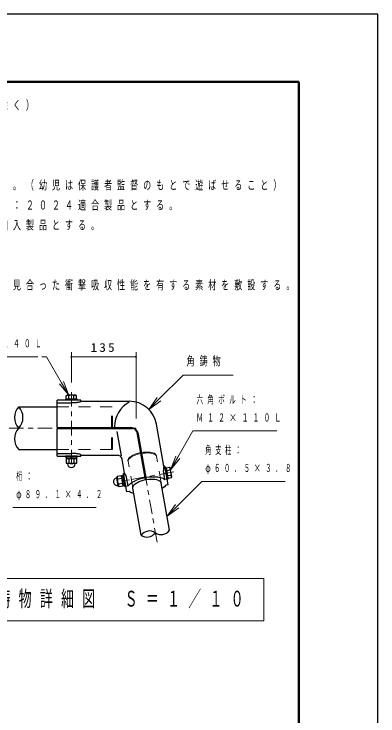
# Model space of a CAD drawing. Units: millimetres on the paper, with parts at other scales. Extents: x 200 to 618, y 141 to 438.
# Drawn here: x 542.3 to 618.3, y 291.9 to 438.2 of the extents above; entities that cross this region are included whole.
import ezdxf

# ---------------------------------------------------------------- set-up
doc = ezdxf.new("R2010")
doc.units = ezdxf.units.MM
doc.linetypes.add('USER1', pattern=[4.5, 2.5, -2])
doc.linetypes.add('USER2', pattern=[6, 3, -1, 1, -1])
for name, color, linetype, lineweight in [('A3図枠', 140, 'Continuous', 50), ('線', 2, 'Continuous', 25), ('補助', 2, 'Continuous', 13)]:
    doc.layers.add(name, color=color, linetype=linetype, lineweight=lineweight)
doc.styles.add('ＭＳ ゴシック', font='')
doc.styles.get('ＭＳ ゴシック').set_extended_font_data('MS Gothic')

# ---------------------------------------------------------------- blocks, each defined once
blk = doc.blocks.new('dimension_origin')
at = {"color": 0, "linetype": 'Continuous', "lineweight": -2}
blk.add_circle((0, 0), 1.25, dxfattribs=at)

msp = doc.modelspace()

# ---------------------------------------------------------------- linework, layer by layer
at = {"layer": 'A3図枠', "color": 7}
for p, q in [((601.829, 424.092), (216.829, 424.092)), ((601.829, 157.092), (601.829, 424.092))]:
    msp.add_line(p, q, dxfattribs=at)
at = {"layer": '線'}
for p, q in [((553.198, 358.63), (553.395, 358.744)), ((553.198, 357.944), (553.198, 358.63)), ((555.195, 358.744), (553.395, 358.744)), ((553.746, 357.944), (553.746, 358.63)), ((554.843, 357.944), (554.843, 358.63)), ((555.391, 358.63), (555.195, 358.744)), ((555.391, 357.944), (555.391, 358.63)), ((555.495, 357.944), (553.095, 357.944)), ((553.095, 357.944), (553.095, 357.694)), ((555.495, 357.694), (553.095, 357.694)), ((555.391, 357.944), (553.198, 357.944)), ((555.495, 357.694), (555.495, 357.944)), ((551.295, 357.115), (554.295, 357.115)), ((551.295, 351.969), (566.683, 351.969)), ((551.295, 351.759), (567.062, 351.759)), ((564.762, 346.097), (563.862, 351.197)), ((569.773, 341.141), (568.047, 350.932)), ((569.97, 341.176), (568.308, 350.605)), ((551.295, 346.613), (554.295, 346.613)), ((555.495, 346.034), (553.095, 346.034)), ((553.095, 346.034), (553.095, 345.784)), ((555.495, 345.784), (553.095, 345.784)), ((555.391, 345.484), (553.198, 345.484)), ((553.198, 345.484), (553.198, 344.597)), ((555.37, 345.784), (553.22, 345.784)), ((553.22, 345.784), (553.22, 345.484)), ((555.37, 345.484), (553.22, 345.484)), ((553.746, 345.484), (553.746, 344.597)), ((554.197, 345.484), (554.278, 345.784)), ((554.311, 345.484), (554.392, 345.784)), ((554.843, 345.484), (554.843, 344.597)), ((555.37, 345.784), (555.37, 345.484)), ((555.391, 345.484), (555.391, 344.597)), ((555.495, 345.784), (555.495, 346.034)), ((553.198, 344.597), (553.395, 344.484)), ((555.195, 344.484), (553.395, 344.484)), ((553.495, 344.434), (553.495, 344.484)), ((555.095, 344.434), (555.095, 344.484)), ((555.391, 344.597), (555.195, 344.484)), ((573.843, 341.162), (573.524, 342.971)), ((574.121, 343.692), (573.875, 343.648)), ((574.292, 341.285), (573.875, 343.648)), ((574.538, 341.328), (574.121, 343.692)), ((574.139, 343.59), (574.815, 343.709)), ((574.52, 341.43), (574.139, 343.59)), ((574.235, 343.05), (574.91, 343.169)), ((574.815, 343.709), (574.961, 343.535)), ((575.274, 341.762), (574.961, 343.535)), ((563.752, 341.457), (563.801, 341.466)), ((563.862, 341.778), (563.784, 341.564)), ((564.096, 339.792), (563.784, 341.564)), ((564.734, 341.932), (563.862, 341.778)), ((564.83, 341.392), (563.957, 341.238)), ((565.115, 339.771), (564.734, 341.932)), ((565.034, 341.962), (564.738, 341.91)), ((565.112, 339.793), (564.738, 341.91)), ((565.258, 342.129), (565.012, 342.085)), ((565.429, 339.722), (565.012, 342.085)), ((565.407, 339.845), (565.034, 341.962)), ((565.675, 339.765), (565.258, 342.129)), ((566.139, 339.803), (565.82, 341.612)), ((574.292, 341.285), (574.538, 341.328)), ((574.425, 341.97), (575.101, 342.089)), ((574.52, 341.43), (575.196, 341.549)), ((575.196, 341.549), (575.274, 341.762)), ((564.03, 339.881), (564.079, 339.89)), ((564.243, 339.617), (564.096, 339.792)), ((565.02, 340.311), (564.147, 340.157)), ((565.115, 339.771), (564.243, 339.617)), ((564.908, 340.947), (565.217, 340.92)), ((564.928, 340.835), (565.237, 340.808)), ((565.407, 339.845), (565.112, 339.793)), ((565.429, 339.722), (565.675, 339.765))]:
    msp.add_line(p, q, dxfattribs=at)
at = {"layer": '線', "color": 1, "linetype": 'USER2', "lineweight": 13}
for p, q in [((554.295, 344.364), (554.295, 359.364)), ((541.295, 351.864), (567.795, 351.864)), ((572.178, 328.08), (568.016, 351.683)), ((569.123, 345.407), (568.877, 346.801)), ((575.684, 342.749), (563.866, 340.665)), ((574.576, 342.553), (573.099, 342.293)), ((566.451, 341.121), (564.974, 340.86))]:
    msp.add_line(p, q, dxfattribs=at)
at = {"layer": '線', "color": 7}
for p, q in [((551.295, 351.969), (551.295, 357.694)), ((556.295, 357.694), (551.295, 357.694)), ((556.295, 357.469), (556.295, 357.694)), ((556.295, 357.469), (566.389, 357.469)), ((543.295, 356.319), (551.295, 356.319)), ((551.295, 346.034), (551.295, 351.759)), ((573.626, 343.909), (572.077, 352.696)), ((543.295, 347.409), (551.295, 347.409)), ((551.295, 346.034), (556.295, 346.034)), ((556.295, 346.034), (556.295, 346.259)), ((556.295, 346.259), (563.894, 346.259)), ((565.403, 342.459), (564.879, 345.432)), ((573.823, 343.944), (573.626, 343.909)), ((574.3, 341.242), (573.823, 343.944)), ((565.403, 342.459), (565.206, 342.424)), ((565.682, 339.723), (565.206, 342.424)), ((574.3, 341.242), (573.843, 341.162)), ((574.506, 340.073), (574.3, 341.242)), ((566.139, 339.803), (565.682, 339.723)), ((565.889, 338.554), (565.682, 339.723)), ((574.81, 330.575), (573.073, 340.423)), ((574.506, 340.073), (574.049, 339.992)), ((566.345, 338.634), (565.889, 338.554)), ((568.852, 329.525), (567.115, 339.373))]:
    msp.add_line(p, q, dxfattribs=at)
at = {"layer": '線', "color": 4, "linetype": 'USER1', "lineweight": 13}
for p, q in [((551.295, 356.319), (562.895, 356.319)), ((562.695, 347.409), (562.695, 356.319)), ((562.895, 347.409), (562.895, 356.319)), ((551.295, 347.409), (562.895, 347.409)), ((572.102, 345.932), (572.07, 346.113)), ((573.073, 340.423), (572.102, 345.932)), ((566.144, 344.882), (566.112, 345.063)), ((567.115, 339.373), (566.144, 344.882))]:
    msp.add_line(p, q, dxfattribs=at)
at = {"layer": '線', "color": 7, "lineweight": 13}
for p, q in [((594.469, 320.517), (524.169, 320.517)), ((594.469, 311.717), (594.469, 320.517)), ((524.169, 311.717), (594.469, 311.717))]:
    msp.add_line(p, q, dxfattribs=at)
at = {"layer": '線', "color": 7}
msp.add_lwpolyline([(200.328, 141.299), (618.324, 141.299), (618.324, 438.219), (200.328, 438.219)], close=True, dxfattribs=at)
at = {"layer": '線'}
for points in [[(556.295, 357.469), (556.281, 357.427), (556.239, 357.386), (556.171, 357.346), (556.077, 357.308), (555.957, 357.272), (555.815, 357.239), (555.652, 357.209), (555.47, 357.182), (555.272, 357.16), (555.06, 357.142), (554.837, 357.128), (554.607, 357.119), (554.451, 357.116), (554.295, 357.115)], [(556.295, 346.259), (556.27, 346.314), (556.197, 346.368), (556.077, 346.419), (555.913, 346.467), (555.709, 346.509), (555.47, 346.545), (555.202, 346.574), (554.913, 346.595), (554.607, 346.608), (554.295, 346.613)]]:
    msp.add_lwpolyline(points, dxfattribs=at)
at = {"layer": '線', "color": 4, "linetype": 'USER1', "lineweight": 13}
for points in [[(566.112, 345.063), (566.11, 345.221), (566.159, 345.386), (566.259, 345.554), (566.407, 345.723), (566.601, 345.889), (566.837, 346.05), (567.112, 346.204), (567.421, 346.346), (567.759, 346.476), (568.119, 346.591), (568.496, 346.688), (568.883, 346.767), (569.273, 346.825), (569.661, 346.863), (570.039, 346.878), (570.4, 346.872), (570.739, 346.843), (571.05, 346.793), (571.328, 346.722), (571.567, 346.632), (571.764, 346.524), (571.915, 346.4), (572.017, 346.263), (572.07, 346.113)], [(566.144, 344.882), (566.142, 345.04), (566.191, 345.205), (566.291, 345.373), (566.439, 345.542), (566.633, 345.708), (566.869, 345.869), (567.144, 346.023), (567.453, 346.166), (567.791, 346.295), (568.151, 346.41), (568.528, 346.507), (568.915, 346.586), (569.305, 346.645), (569.693, 346.682), (570.071, 346.697), (570.432, 346.691), (570.771, 346.662), (571.082, 346.612), (571.36, 346.542), (571.599, 346.451), (571.795, 346.344), (571.946, 346.22), (572.049, 346.082), (572.102, 345.932)]]:
    msp.add_lwpolyline(points, dxfattribs=at)
at = {"layer": '線', "color": 7}
for points in [[(566.139, 339.803), (566.353, 340.073), (566.648, 340.34), (567.019, 340.598), (567.458, 340.843), (567.955, 341.069), (568.502, 341.272), (569.085, 341.447), (569.694, 341.591)], [(567.115, 339.373), (567.117, 339.564), (567.188, 339.764), (567.326, 339.968), (567.529, 340.171), (567.792, 340.368), (568.11, 340.557), (568.475, 340.732), (568.88, 340.89), (569.316, 341.027), (569.773, 341.141)], [(569.891, 341.626), (570.512, 341.699), (571.121, 341.733), (571.703, 341.73), (572.248, 341.687), (572.744, 341.607), (573.181, 341.492), (573.55, 341.342), (573.843, 341.162)], [(569.97, 341.176), (570.439, 341.225), (570.896, 341.245), (571.33, 341.235), (571.733, 341.196), (572.096, 341.127), (572.411, 341.031), (572.671, 340.91), (572.871, 340.766), (573.006, 340.603), (573.073, 340.423)], [(574.049, 339.992), (573.737, 339.625), (573.277, 339.267)], [(567.319, 338.217), (566.764, 338.396), (566.345, 338.634)]]:
    msp.add_lwpolyline(points, dxfattribs=at)
at = {"layer": '線'}
for centre, radius, start, end in [((553.472, 358.155), 0.548, 60.00001, 119.99999), ((554.295, 357.364), 1.38, 66.57346, 113.42654), ((555.117, 358.155), 0.548, 60.00001, 119.99999), ((569.098, 352.171), 5.775, 118.03284, 180.02513), ((545.637, 354.091), 3.232, 136.44154, 223.55846), ((540.952, 354.091), 3.232, 316.44154, 43.55846), ((545.637, 349.636), 3.232, 136.44154, 223.55846), ((566.683, 350.319), 1.65, 10, 90), ((567.062, 350.759), 1, 10, 90), ((553.472, 345.072), 0.548, 240.00001, 299.99999), ((554.295, 344.434), 0.8, 180, 0), ((554.295, 345.863), 1.38, 246.57346, 293.42654), ((555.117, 345.072), 0.548, 240.00001, 299.99999), ((575.305, 343.251), 1.803, 158.61013, 188.95712), ((574.395, 343.357), 0.548, 340.00001, 39.99999), ((573.759, 342.409), 1.38, 346.57346, 33.42654), ((563.891, 340.669), 0.8, 100, 280), ((564.377, 341.59), 0.548, 160.00001, 219.99999), ((565.299, 340.917), 1.38, 166.57346, 213.42654), ((564.05, 341.267), 1.803, 11.04288, 41.38987), ((574.681, 341.736), 0.548, 340.00001, 39.99999), ((564.663, 339.97), 0.548, 160.00001, 219.99999), ((570.068, 331.334), 2.18, 236.07099, 323.92901), ((570.614, 328.241), 2.18, 56.07099, 143.92901), ((573.047, 331.859), 2.18, 236.07099, 323.92901)]:
    msp.add_arc(centre, radius, start, end, dxfattribs=at)
at = {"layer": '線', "color": 7}
for centre, radius in [((566.389, 351.694), 5.775), ((563.894, 345.259), 1)]:
    msp.add_arc(centre, radius, 10, 90, dxfattribs=at)
at = {"layer": '補助'}
for p, q in [((554.295, 361.364), (554.295, 367.744)), ((567.795, 353.864), (567.795, 367.744)), ((530.756, 366.744), (547.261, 366.744)), ((549.127, 366.744), (548.127, 366.744)), ((552.246, 361.342), (549.127, 366.744)), ((554.295, 366.744), (567.795, 366.744)), ((552.679, 361.592), (553.746, 358.744)), ((572.594, 357.899), (577.633, 362.937)), ((577.633, 362.937), (578.633, 362.937)), ((578.633, 362.937), (588.086, 362.937)), ((551.813, 361.092), (553.746, 358.744)), ((553.746, 358.744), (552.246, 361.342)), ((572.241, 358.252), (570.473, 355.777)), ((570.473, 355.777), (572.594, 357.899)), ((572.948, 357.545), (570.473, 355.777)), ((576.522, 345.787), (579.69, 351.273)), ((579.69, 351.273), (580.69, 351.273)), ((580.69, 351.273), (597.195, 351.273)), ((576.089, 346.037), (575.022, 343.189)), ((575.022, 343.189), (576.522, 345.787)), ((576.955, 345.537), (575.022, 343.189)), ((576.415, 335.621), (581.545, 340.75)), ((581.545, 340.75), (582.545, 340.75)), ((582.545, 340.75), (598.941, 340.75)), ((542.049, 335.296), (543.049, 335.296)), ((543.049, 335.296), (559.444, 335.296)), ((576.062, 335.974), (574.294, 333.499)), ((574.294, 333.499), (576.415, 335.621)), ((576.769, 335.267), (574.294, 333.499))]:
    msp.add_line(p, q, dxfattribs=at)

# ---------------------------------------------------------------- block references
at = {"layer": '補助', "xscale": 0.0667, "yscale": 0.0667}
msp.add_blockref('dimension_origin', (554.295, 366.744), dxfattribs=at)
at = {"layer": '補助', "xscale": 0.0667, "yscale": 0.0667, "rotation": 180}
msp.add_blockref('dimension_origin', (567.795, 366.744), dxfattribs=at)

# ---------------------------------------------------------------- texts
at = {"layer": '線', "color": 7, "insert": (525.569, 316.117), "char_height": 3.299, "attachment_point": 4, "style": 'ＭＳ ゴシック'}
msp.add_mtext('\\T1.64;\\W0.6;中／角鋳物詳細図\u3000Ｓ＝１／１０', dxfattribs=at)
at = {"layer": '補助', "style": 'ＭＳ ゴシック'}
for s, insert, char_height, attachment_point in [('\\T1.63;\\W0.65;鋼材は、電気亜鉛メッキ処理品とする。（根ガラミを除く）', (474.121, 420.125), 1.833, 1), ('\\T1.63;\\W0.65;本製品の利用対象年齢は、３～６才、６～１２才とする。（幼児は保護者監督のもとで遊ばせること）', (474.121, 403.459), 1.833, 1), ('\\T1.63;\\W0.65;本製品は、遊具の安全に関する規準ＪＰＦＡ－ＳＰ－Ｓ：２０２４適合製品とする。', (474.121, 399.292), 1.833, 1), ('\\T1.63;\\W0.65;本製品は、（一社）日本公園施設業協会賠償責任保険加入製品とする。', (474.121, 395.125), 1.833, 1), ('\\T1.63;\\W0.65;安全領域内には、障害物等がないものとし、落下高さに見合った衝撃吸収性能を有する素材を敷設する。', (474.121, 382.625), 1.833, 1), ('\\T1.64;\\W0.6;Ｍ１２×１４０Ｌ', (530.381, 370.369), 1.65, 1), ('\\T1.33;\\W1.1;135', (561.045, 367.744), 1.833, 8), ('\\T1.63;\\W0.65;角鋳物', (578.358, 366.77), 1.833, 1), ('\\T1.64;\\W0.6;六角ボルト：', (580.415, 358.648), 1.65, 1), ('\\T1.64;\\W0.6;Ｍ１２×１１０Ｌ', (580.415, 354.898), 1.65, 1), ('\\T1.63;\\W0.55;角支柱：', (582.27, 348.125), 1.65, 1), ('\\T1.63;\\W0.55;φ６０．５×３．８', (582.27, 344.375), 1.65, 1), ('\\T1.63;\\W0.55;桁：', (542.774, 342.671), 1.65, 1), ('\\T1.63;\\W0.55;φ８９．１×４．２', (542.774, 338.921), 1.65, 1)]:
    msp.add_mtext(s, dxfattribs=dict(at, insert=insert, char_height=char_height, attachment_point=attachment_point))

doc.saveas('drawing.dxf')
